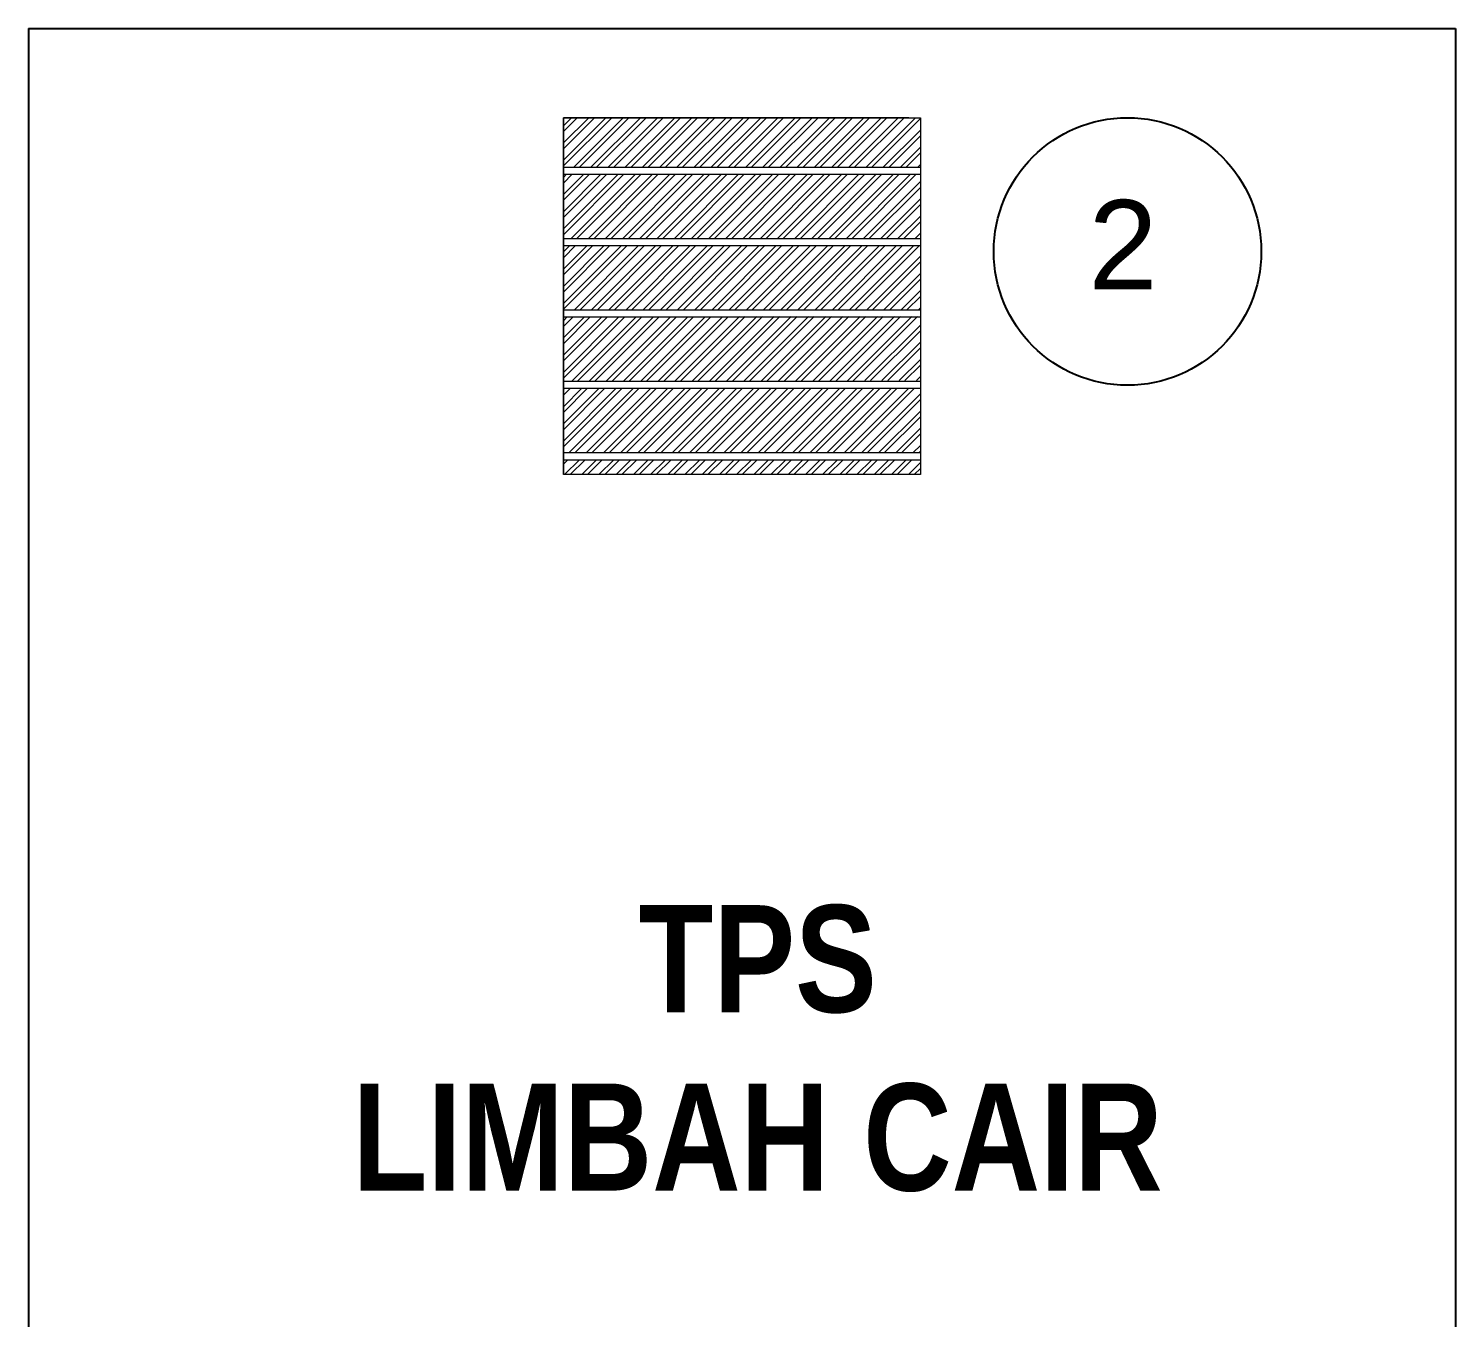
# Model space of a CAD drawing. Header units: millimetres. Extents: x -10849 to 51582, y -14593 to 28921.
# Drawn here: x 15689 to 17289, y -4155 to -2710 of the extents above; entities that cross this region are included whole.
import ezdxf

# ---------------------------------------------------------------- set-up
doc = ezdxf.new("R2010")
doc.units = ezdxf.units.MM
doc.layers.add('A-Glaz', color=92, linetype='Continuous')
doc.layers.add('C NOTASI', color=3, linetype='Continuous', lineweight=5)
doc.layers.add('inst ME', color=7, linetype='Continuous', lineweight=13)
doc.styles.add('DIM', font='', dxfattribs={"height": 100})
doc.styles.get("Standard").update_dxf_attribs({"font": 'arial.ttf'})
doc.styles.get('DIM').set_extended_font_data('VNI-Helve-Condense')
pattern_1 = [(45, (9252.44, -67870.051), (-9.6423652, 9.6423652), []), (45, (9258.868, -67870.051), (-9.6423652, 9.6423652), [])]

msp = doc.modelspace()

# ---------------------------------------------------------------- hatches: boundary and pattern name
at = {"layer": 'C NOTASI', "ltscale": 0.15}
h = msp.add_hatch(dxfattribs=at)
h.set_pattern_fill('ANSI32', color=251, scale=36.363636, style=0)
h.set_pattern_definition([(45, (9265.24, -67870.051), (-9.6423652, 9.6423652), []), (45, (9271.668, -67870.051), (-9.6423652, 9.6423652), [])])
h.paths.add_polyline_path([(16688.9, -2809.8), (16288.7, -2809.8), (16288.7, -2865.2), (16688.9, -2865.2)])
h.paths.add_polyline_path([(16688.9, -2873.2), (16288.7, -2873.2), (16288.7, -2945.2), (16688.9, -2945.2)])
h = msp.add_hatch(dxfattribs=at)
h.set_pattern_fill('ANSI32', color=251, scale=36.363636, style=0)
h.set_pattern_definition(pattern_1)
h.paths.add_polyline_path([(16688.9, -2953.2), (16288.7, -2953.2), (16288.7, -3025.2), (16688.9, -3025.2)])
h.paths.add_polyline_path([(16688.9, -3032.5), (16288.7, -3033.2), (16288.7, -3105.2), (16688.9, -3104.5)])
h.paths.add_polyline_path([(16688.9, -3113.2), (16288.7, -3113.2), (16288.7, -3185.2), (16688.9, -3185.2)])
h = msp.add_hatch(dxfattribs=at)
h.set_pattern_fill('ANSI32', color=251, scale=36.363636, style=0)
h.set_pattern_definition(pattern_1)
h.paths.add_polyline_path([(16688.9, -3193.2), (16288.7, -3193.2), (16288.7, -3209.8), (16688.9, -3209.8)])

# ---------------------------------------------------------------- linework, layer by layer
for points in [[(15688.9, -2709.8), (17288.9, -2709.8)], [(15688.9, -2709.8), (15688.9, -5559.8)], [(17288.9, -2709.8), (17288.9, -5559.8)]]:
    msp.add_lwpolyline(points)
at = {"color": 5}
msp.add_circle((16921.1, -2959.8), 150, dxfattribs=at)
at = {"layer": 'inst ME'}
for points in [[(16288.7, -2809.8), (16288.7, -3209.8)], [(16676.1, -2809.8), (16288.7, -2809.8)], [(16676.1, -3209.8), (16288.7, -3209.8)]]:
    msp.add_lwpolyline(points, dxfattribs=at)
at = {"layer": 'inst ME', "color": 3}
msp.add_lwpolyline([(16288.7, -2809.8), (16688.9, -2809.8), (16688.9, -3209.8), (16288.7, -3209.8)], close=True, dxfattribs=at)
for points in [[(16288.7, -2865.2), (16688.9, -2865.2)], [(16288.7, -2873.2), (16688.9, -2873.2)], [(16288.7, -2945.2), (16688.9, -2945.2)], [(16288.7, -2953.2), (16688.9, -2953.2)], [(16288.7, -3025.2), (16688.9, -3025.2)], [(16288.7, -3033.2), (16688.9, -3033.2)], [(16288.7, -3105.2), (16688.9, -3105.2)], [(16288.7, -3113.2), (16688.9, -3113.2)], [(16288.7, -3185.2), (16688.9, -3185.2)], [(16288.7, -3193.2), (16688.9, -3193.2)]]:
    msp.add_lwpolyline(points, dxfattribs=at)

# ---------------------------------------------------------------- texts
at = {"color": 5, "insert": (16827.5, -2902.1), "char_height": 100, "attachment_point": 1}
msp.add_mtext_dynamic_manual_height_columns('\\pxqc;2', width=177.239, gutter_width=12.5, heights=[0], dxfattribs=at)
at = {"layer": 'A-Glaz', "insert": (15713.9, -3692.7), "char_height": 120, "attachment_point": 1, "style": 'DIM'}
msp.add_mtext_dynamic_manual_height_columns('\\pxqc;{\\fVNI-Helve-Condense|b1|i0|c0|p2;TPS \\PLIMBAH CAIR}', width=1585.031, gutter_width=12.5, heights=[0], dxfattribs=at)

doc.saveas('drawing.dxf')
